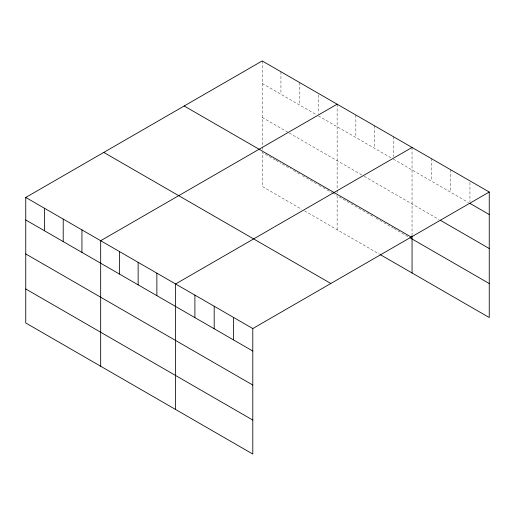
<?xml version="1.0" encoding="UTF-8"?>
<svg xmlns="http://www.w3.org/2000/svg" width="515" height="515" viewBox="0 0 515 515"><rect width="100%" height="100%" fill="white"/><g stroke="black" fill="none" stroke-linecap="round" stroke-linejoin="round"><path stroke-width="0.39" stroke-dasharray="2.58 1.93" d="M262.206 83.449L316.319 114.691M318.399 115.888L391.934 158.343M393.325 159.148L468.573 202.595M262.206 117.439L288.567 132.658M289.263 133.063L363.493 175.918M364.189 176.317L438.935 219.474M275.383 160.075L262.206 152.466L262.206 186.456L301.745 209.29M276.079 160.474L280.933 163.281M282.323 164.079L290.647 168.888M293.421 170.491L299.666 174.096M302.44 175.692L318.399 184.911M319.094 185.31L331.576 192.52M332.272 192.919L336.437 195.32M339.211 196.923L374.592 217.349M375.982 218.154L393.325 228.164M394.02 228.563L407.893 236.578M304.526 210.893L379.446 254.146M469.95 182.49L469.95 201.783M450.651 169.744L450.651 192.243M431.351 158.601L431.351 181.106M412.052 147.457L412.052 235.001M393.325 136.642L393.325 156.734M374.592 125.827L374.592 148.333M355.859 115.012L355.859 137.518M337.132 104.197L337.132 189.353M337.132 190.151L337.132 193.331M337.132 195.719L337.132 229.716M318.399 94.992L318.399 113.48M299.666 82.574L299.666 105.073M280.933 71.759L280.933 94.258M262.206 60.944L262.206 146.099M262.206 146.891L262.206 150.077"/><path stroke-width="0.77" d="M25.75 197.457L252.794 328.544L252.794 454.056L25.75 322.976L25.75 197.457L262.206 60.944L489.25 192.024L489.25 317.543L380.141 254.552M337.132 104.197L100.676 240.717L100.676 366.229M412.052 147.457L175.602 283.971L175.602 409.489M252.794 328.544L489.25 192.024M469.95 203.386L489.25 214.53M440.312 220.272L489.25 248.526M184.177 105.993L411.221 237.074M409.972 237.776L489.25 283.546M103.779 152.408L330.823 283.488M25.75 219.963L252.794 351.043M25.75 253.953L252.794 385.04M25.75 288.979L252.794 420.066M412.052 235.793L412.052 272.976M233.495 317.401L233.495 339.906M214.195 306.258L214.195 328.763M194.902 295.114L194.902 317.62M156.869 273.156L156.869 295.661M138.136 262.347L138.136 284.847M119.409 251.532L119.409 274.032M81.943 229.902L81.943 252.408M63.21 219.087L63.21 241.593M44.483 208.272L44.483 230.778"/></g></svg>
